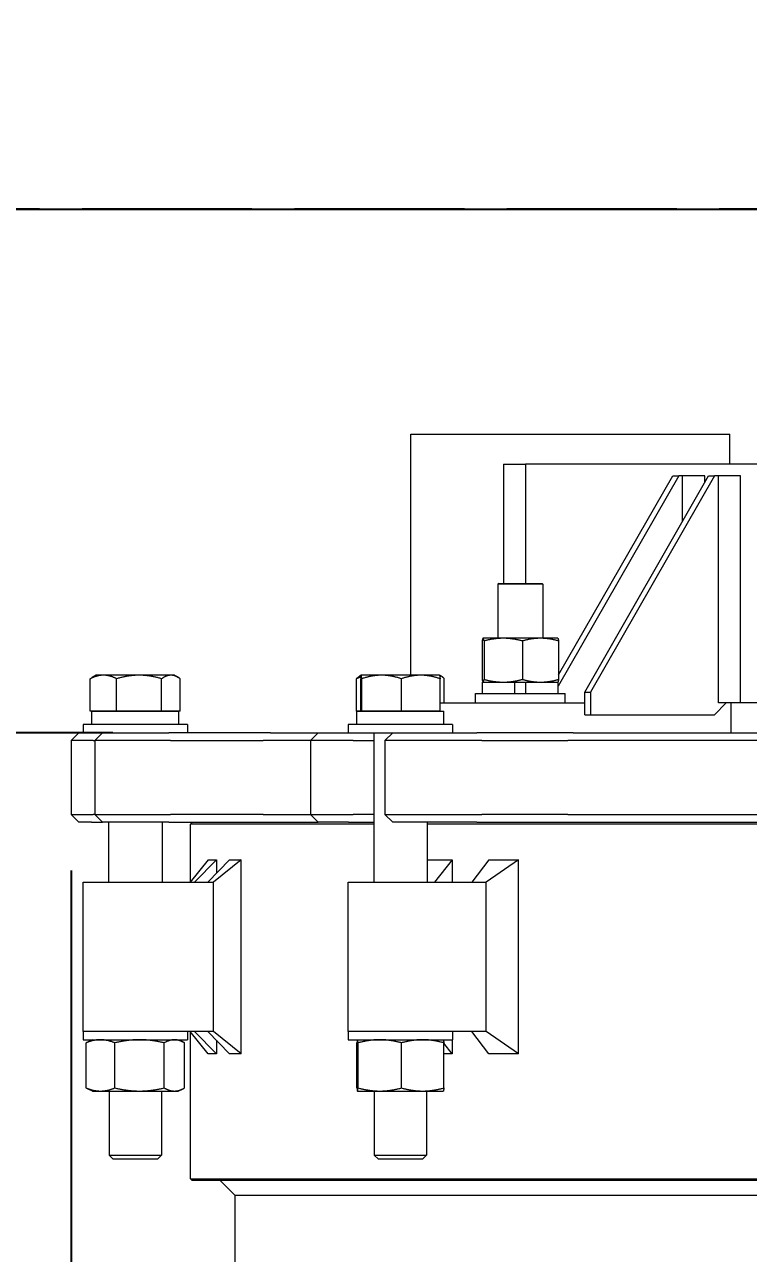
# Model space of a CAD drawing. Header units: inches. Extents: x 19 to 503, y 7 to 322.
# Drawn here: x 72.04 to 84.17, y 133.48 to 154.06 of the extents above; entities that cross this region are included whole.
import ezdxf

# ---------------------------------------------------------------- set-up
doc = ezdxf.new("R2010")
doc.units = ezdxf.units.IN
doc.header["$LTSCALE"] = 15
doc.header["$MEASUREMENT"] = 0
doc.linetypes.add('DASHED_SPACE', pattern=[0.2067, 0.1654, -0.0413])
for name, color, linetype, lineweight in [('Dimension (ANSI)', 7, 'Continuous', 25), ('Sketch Geometry (ANSI)', 7, 'Continuous', 25), ('Visible (ANSI)', 7, 'Continuous', 50)]:
    doc.layers.add(name, color=color, linetype=linetype, lineweight=lineweight)
doc.styles.add('MEMCOR Medium', font='arial.ttf')
doc.dimstyles.new('Default (ANSI)', dxfattribs={"dimscale": 15, "dimtxt": 0.15, "dimasz": 0.098425, "dimexe": 0.125, "dimexo": 0.0625, "dimgap": 0.031496, "dimtad": 0, "dimtih": 1, "dimtoh": 1, "dimdec": 4, "dimrnd": 1e-08, "dimzin": 3, "dimdsep": 46, "dimlunit": 5, "dimtxsty": 'MEMCOR Medium', "dimcen": 0.09, "dimdle": 0.393701, "dimclrd": 256, "dimclre": 256, "dimclrt": 256, "dimadec": 0, "dimazin": 1, "dimtfac": 0.8, "dimtofl": 0, "dimtmove": 0, "dimatfit": 3, "dimfxl": 1, "dimfrac": 1, "dimtolj": 1, "dimtzin": 4, "dimlwd": -1, "dimlwe": -1, "dimarcsym": 0})
doc.dimstyles.new('Default (ANSI)-01', dxfattribs={"dimscale": 15, "dimtxt": 0.15, "dimasz": 0.098425, "dimexe": 0.125, "dimexo": 0.0625, "dimgap": 0.031496, "dimtad": 0, "dimtih": 1, "dimtoh": 1, "dimdec": 4, "dimrnd": 1e-08, "dimzin": 3, "dimdsep": 46, "dimlunit": 5, "dimtxsty": 'MEMCOR Medium', "dimcen": 0.09, "dimdle": 0.393701, "dimclrd": 256, "dimclre": 256, "dimclrt": 256, "dimadec": 0, "dimazin": 1, "dimtfac": 0.8, "dimtofl": 0, "dimtmove": 0, "dimatfit": 3, "dimfxl": 1, "dimfrac": 1, "dimtolj": 1, "dimtzin": 4, "dimlwd": -1, "dimlwe": -1, "dimarcsym": 0})

# ---------------------------------------------------------------- blocks, each defined once
blk = doc.blocks.new('*D20')
at = {"layer": 'Defpoints', "color": 0, "transparency": 16777216}
for p in [(72.82, 140.83), (119.816, 140.83), (119.816, 130.437)]:
    blk.add_point(p, dxfattribs=at)
at = {"layer": 'Dimension (ANSI)', "transparency": 16777216}
for p, q in [((72.82, 139.893), (72.82, 128.562)), ((119.816, 139.893), (119.816, 128.562)), ((74.297, 130.437), (118.339, 130.437)), ((119.816, 130.437), (121.292, 130.437))]:
    blk.add_line(p, q, dxfattribs=at)
for points in [[(74.297, 130.683), (74.297, 130.191), (72.82, 130.437)], [(118.339, 130.683), (118.339, 130.191), (119.816, 130.437)]]:
    blk.add_solid(points, dxfattribs=at)
at = {"layer": 'Dimension (ANSI)', "transparency": 16777216, "char_height": 2.25, "attachment_point": 5, "style": 'MEMCOR Medium'}
for s, insert in [('\\A1; 47 in', (130.291, 132.035)), ('\\A1;[1193.7 mm]', (130.291, 128.522))]:
    blk.add_mtext(s, dxfattribs=dict(at, insert=insert))
blk = doc.blocks.new('*D21')
at = {"layer": 'Defpoints', "color": 0, "transparency": 16777216}
for p in [(31.906, 150.965), (95.743, 150.965), (76.012, 46.193)]:
    blk.add_point(p, dxfattribs=at)
at = {"layer": 'Dimension (ANSI)', "transparency": 16777216}
for p, q in [((94.806, 150.965), (30.031, 150.965)), ((31.906, 149.489), (31.906, 114.528)), ((31.906, 47.67), (31.906, 106.077)), ((75.074, 46.193), (30.031, 46.193))]:
    blk.add_line(p, q, dxfattribs=at)
for points in [[(31.66, 149.489), (32.152, 149.489), (31.906, 150.965)], [(31.66, 47.67), (32.152, 47.67), (31.906, 46.193)]]:
    blk.add_solid(points, dxfattribs=at)
at = {"layer": 'Dimension (ANSI)', "transparency": 16777216, "char_height": 2.25, "attachment_point": 5, "style": 'MEMCOR Medium'}
for s, insert in [('\\A1; 104{\\H0.8x;\\S3#4;} in', (31.906, 112.614)), ('\\A1;[2661.2 mm]', (31.906, 108.388))]:
    blk.add_mtext(s, dxfattribs=dict(at, insert=insert))
blk = doc.blocks.new('*D22')
at = {"layer": 'Defpoints', "color": 0, "transparency": 16777216}
for p in [(74.459, 142.2), (44.42, 46.193), (76.012, 46.193)]:
    blk.add_point(p, dxfattribs=at)
at = {"layer": 'Dimension (ANSI)', "transparency": 16777216}
for p, q in [((73.521, 142.2), (42.545, 142.2)), ((44.42, 140.724), (44.42, 91.008)), ((44.42, 47.67), (44.42, 83.936)), ((75.074, 46.193), (42.545, 46.193))]:
    blk.add_line(p, q, dxfattribs=at)
for points in [[(44.174, 140.724), (44.666, 140.724), (44.42, 142.2)], [(44.174, 47.67), (44.666, 47.67), (44.42, 46.193)]]:
    blk.add_solid(points, dxfattribs=at)
at = {"layer": 'Dimension (ANSI)', "transparency": 16777216, "char_height": 2.25, "attachment_point": 5, "style": 'MEMCOR Medium'}
for s, insert in [('\\A1; 96 in', (44.42, 89.093)), ('\\A1;[2438.6 mm]', (44.42, 85.558))]:
    blk.add_mtext(s, dxfattribs=dict(at, insert=insert))
blk = doc.blocks.new('*D24')
at = {"layer": 'Defpoints', "color": 0, "transparency": 16777216}
for p in [(47.838, 166.965), (47.838, 150.965), (55.933, 150.965)]:
    blk.add_point(p, dxfattribs=at)
at = {"layer": 'Dimension (ANSI)', "transparency": 16777216}
for p, q in [((55.933, 165.489), (55.933, 162.482)), ((55.933, 152.442), (55.933, 155.449))]:
    blk.add_line(p, q, dxfattribs=at)
for points in [[(55.687, 165.489), (56.179, 165.489), (55.933, 166.965)], [(55.687, 152.442), (56.179, 152.442), (55.933, 150.965)]]:
    blk.add_solid(points, dxfattribs=at)
at = {"layer": 'Dimension (ANSI)', "transparency": 16777216, "insert": (55.933, 158.965), "char_height": 2.25, "attachment_point": 5, "style": 'MEMCOR Medium'}
blk.add_mtext('\\A1;\\fArial|b0|i0;16 in [406.4 mm]\\P\\fArial|b0|i0; MIN. FOR TANK HEAD REMOVAL', dxfattribs=at)

msp = doc.modelspace()

# ---------------------------------------------------------------- linework, layer by layer
at = {"layer": 'Sketch Geometry (ANSI)', "linetype": 'DASHED_SPACE', "ltscale": 1.147418}
msp.add_line((129.214815, 150.965384), (33.160415, 150.965384), dxfattribs=at)
at = {"layer": 'Visible (ANSI)', "linetype": 'Continuous', "lineweight": 18}
for p, q in [((78.512075, 147.200384), (79.293524, 147.200384)), ((78.512075, 143.164013), (78.512075, 147.200384)), ((79.293524, 147.200384), (82.513143, 147.200384)), ((82.513143, 147.200384), (83.486157, 147.200384)), ((83.486157, 147.200384), (83.849003, 147.200384)), ((83.849003, 147.200384), (83.854538, 147.200384)), ((83.854538, 146.700384), (83.854538, 147.200384)), ((80.062693, 146.700384), (80.435903, 146.700384)), ((80.062693, 146.700384), (80.062693, 144.700384)), ((84.586078, 146.700384), (80.435903, 146.700384)), ((80.435903, 146.700384), (80.435903, 144.700384)), ((83.000382, 146.500384), (80.980148, 142.979191)), ((80.988713, 143.168907), (82.900099, 146.500384)), ((81.424872, 142.880384), (83.501794, 146.500384)), ((83.602077, 146.500384), (81.525154, 142.880384)), ((82.900099, 146.500384), (83.000382, 146.500384)), ((83.06651, 146.500384), (83.000382, 146.500384)), ((83.435337, 146.500384), (83.06651, 146.500384)), ((83.06651, 145.7417), (83.06651, 146.500384)), ((83.435337, 146.384551), (83.435337, 146.500384)), ((83.501794, 146.500384), (83.602077, 146.500384)), ((83.668205, 146.500384), (83.602077, 146.500384)), ((84.037032, 146.500384), (83.668205, 146.500384)), ((83.668205, 142.700384), (83.668205, 146.500384)), ((84.037032, 142.700384), (84.037032, 146.500384)), ((79.985148, 144.700384), (79.972648, 144.687884)), ((80.722648, 144.687884), (79.972648, 144.687884)), ((79.972648, 144.687884), (79.972648, 143.782384)), ((79.985148, 144.700384), (80.710148, 144.700384)), ((80.710148, 144.700384), (80.722648, 144.687884)), ((80.722648, 144.687884), (80.722648, 143.782384)), ((79.706584, 143.737298), (79.706584, 143.09347)), ((79.722648, 143.782384), (79.721975, 143.78207)), ((79.723321, 143.782384), (79.722648, 143.782384)), ((80.06059, 143.782384), (79.723321, 143.782384)), ((79.740058, 143.737298), (79.740058, 143.09347)), ((80.684917, 143.782384), (80.06059, 143.782384)), ((80.381122, 143.737298), (80.381122, 143.09347)), ((80.972648, 143.782384), (80.684917, 143.782384)), ((80.972648, 143.782384), (80.973322, 143.78207)), ((80.988713, 143.737298), (80.988713, 143.09347)), ((73.142725, 142.560013), (73.142725, 143.105422)), ((73.240632, 143.164013), (73.176123, 143.126769)), ((73.363038, 143.164013), (73.240632, 143.164013)), ((73.960304, 143.164013), (73.363038, 143.164013)), ((73.583351, 142.560013), (73.583351, 143.105422)), ((74.493898, 143.164013), (73.960304, 143.164013)), ((74.337258, 142.560013), (74.337258, 143.105422)), ((74.552632, 143.164013), (74.493898, 143.164013)), ((74.552632, 143.164013), (74.617141, 143.126769)), ((74.650539, 142.560013), (74.650539, 143.105422)), ((77.60294, 142.560013), (77.60294, 143.105422)), ((77.681304, 143.163918), (77.655513, 143.149028)), ((77.673144, 142.560013), (77.673144, 143.105422)), ((77.681468, 143.164013), (77.681304, 143.163918)), ((77.681633, 143.164013), (77.681468, 143.164013)), ((78.022284, 143.164013), (77.681633, 143.164013)), ((77.690122, 142.560013), (77.690122, 143.105422)), ((78.678119, 143.164013), (78.022284, 143.164013)), ((78.354446, 142.560013), (78.354446, 143.105422)), ((78.993468, 143.164013), (78.678119, 143.164013)), ((78.993468, 143.164013), (78.993633, 143.163918)), ((78.993633, 143.163918), (79.019424, 143.149028)), ((79.001792, 142.560013), (79.001792, 143.105422)), ((79.071997, 142.700384), (79.071997, 143.105422)), ((79.715148, 143.048384), (80.253648, 143.048384)), ((79.715148, 142.860384), (79.715148, 143.048384)), ((79.722648, 143.048384), (79.721975, 143.048698)), ((80.253648, 143.048384), (80.441648, 143.048384)), ((80.253648, 142.860384), (80.253648, 143.048384)), ((80.441648, 142.860384), (80.441648, 143.048384)), ((80.441648, 143.048384), (80.980148, 143.048384)), ((80.972648, 143.048384), (80.973322, 143.048698)), ((80.980148, 142.860384), (80.980148, 143.048384)), ((79.597648, 142.860384), (81.097648, 142.860384)), ((79.597648, 142.700384), (79.597648, 142.860384)), ((81.097648, 142.700384), (81.097648, 142.860384)), ((81.424872, 142.880384), (81.525154, 142.880384)), ((81.424872, 142.500384), (81.424872, 142.880384)), ((81.525154, 142.880384), (81.525154, 142.500384)), ((79.001792, 142.700384), (79.181538, 142.700384)), ((79.181538, 142.700384), (79.771661, 142.700384)), ((79.771661, 142.700384), (81.424872, 142.700384)), ((83.602077, 142.500384), (83.798013, 142.700384)), ((83.871375, 142.700384), (83.668205, 142.700384)), ((84.974482, 142.700384), (83.871375, 142.700384)), ((83.871375, 142.700384), (83.871375, 142.200384)), ((73.363038, 142.560013), (73.142725, 142.560013)), ((73.167132, 142.560009), (74.626132, 142.560009)), ((73.167132, 142.341009), (73.167132, 142.560009)), ((73.240632, 142.560013), (73.240632, 142.560009)), ((73.583351, 142.560013), (73.363038, 142.560013)), ((73.960304, 142.560013), (73.583351, 142.560013)), ((74.337258, 142.560013), (73.960304, 142.560013)), ((74.493898, 142.560013), (74.337258, 142.560013)), ((74.650539, 142.560013), (74.493898, 142.560013)), ((74.552632, 142.560013), (74.552632, 142.560009)), ((74.626132, 142.341009), (74.626132, 142.560009)), ((77.673144, 142.560013), (77.60294, 142.560013)), ((77.607968, 142.560009), (79.066968, 142.560009)), ((77.607968, 142.341009), (77.607968, 142.560009)), ((77.681633, 142.560013), (77.673144, 142.560013)), ((77.681468, 142.560013), (77.681468, 142.560009)), ((77.690122, 142.560013), (77.681633, 142.560013)), ((78.022284, 142.560013), (77.690122, 142.560013)), ((78.354446, 142.560013), (78.022284, 142.560013)), ((78.678119, 142.560013), (78.354446, 142.560013)), ((79.001792, 142.560013), (78.678119, 142.560013)), ((78.993468, 142.560013), (78.993468, 142.560009)), ((79.066968, 142.341009), (79.066968, 142.560009)), ((81.424872, 142.500384), (81.525154, 142.500384)), ((81.525154, 142.500384), (83.602077, 142.500384)), ((72.950251, 142.200384), (72.820251, 142.070384)), ((72.950251, 142.200384), (72.96441, 142.200384)), ((72.96441, 142.200384), (73.017192, 142.200384)), ((73.017192, 142.200384), (73.021632, 142.200384)), ((74.771632, 142.341009), (73.021632, 142.341009)), ((73.021632, 142.341009), (73.021632, 142.200384)), ((73.021632, 142.200384), (73.348753, 142.200384)), ((73.348753, 142.200384), (73.218753, 142.070384)), ((73.348753, 142.200384), (73.352669, 142.200384)), ((73.352669, 142.200384), (73.426381, 142.200384)), ((73.426381, 142.200384), (74.458886, 142.200384)), ((75.424682, 142.200384), (74.458886, 142.200384)), ((74.771632, 142.341009), (74.771632, 142.200384)), ((76.159166, 142.200384), (75.424682, 142.200384)), ((76.159166, 142.200384), (76.961174, 142.200384)), ((76.961174, 142.200384), (76.831174, 142.070384)), ((76.961174, 142.200384), (77.127912, 142.200384)), ((77.127912, 142.200384), (77.296735, 142.200384)), ((77.296735, 142.200384), (77.462468, 142.200384)), ((79.212468, 142.341009), (77.462468, 142.341009)), ((77.462468, 142.341009), (77.462468, 142.200384)), ((77.462468, 142.200384), (78.208118, 142.200384)), ((77.889968, 142.200384), (77.889968, 139.700384)), ((78.208118, 142.200384), (78.078118, 142.070384)), ((78.208118, 142.200384), (78.236721, 142.200384)), ((78.236721, 142.200384), (78.422329, 142.200384)), ((78.422329, 142.200384), (79.620589, 142.200384)), ((79.212468, 142.341009), (79.212468, 142.200384)), ((80.395098, 142.200384), (79.620589, 142.200384)), ((81.232624, 142.200384), (80.395098, 142.200384)), ((81.232624, 142.200384), (84.633649, 142.200384)), ((72.836525, 142.070384), (72.820251, 142.070384)), ((72.820251, 142.070384), (72.820251, 140.830384)), ((72.889596, 142.070384), (72.836525, 142.070384)), ((73.190602, 142.070384), (72.889596, 142.070384)), ((73.190602, 142.070384), (73.218753, 142.070384)), ((73.226911, 142.070384), (73.218753, 142.070384)), ((73.218753, 142.070384), (73.218753, 140.830384)), ((73.301027, 142.070384), (73.226911, 142.070384)), ((74.487813, 142.070384), (73.301027, 142.070384)), ((74.487813, 142.070384), (75.45361, 142.070384)), ((75.45361, 142.070384), (76.036534, 142.070384)), ((76.831174, 142.070384), (76.036534, 142.070384)), ((77.022827, 142.070384), (76.831174, 142.070384)), ((76.831174, 142.070384), (76.831174, 140.830384)), ((77.192574, 142.070384), (77.022827, 142.070384)), ((77.548756, 142.070384), (77.192574, 142.070384)), ((77.548756, 142.070384), (77.889968, 142.070384)), ((78.137708, 142.070384), (78.078118, 142.070384)), ((78.078118, 142.070384), (78.078118, 140.830384)), ((78.324332, 142.070384), (78.137708, 142.070384)), ((79.701643, 142.070384), (78.324332, 142.070384)), ((79.701643, 142.070384), (80.476152, 142.070384)), ((80.476152, 142.070384), (81.140855, 142.070384)), ((84.503649, 142.070384), (81.140855, 142.070384)), ((72.820251, 140.830384), (72.836525, 140.830384)), ((72.950251, 140.700384), (72.820251, 140.830384)), ((72.836525, 140.830384), (72.889596, 140.830384)), ((72.889596, 140.830384), (73.190602, 140.830384)), ((73.218753, 140.830384), (73.190602, 140.830384)), ((73.218753, 140.830384), (73.226911, 140.830384)), ((73.348753, 140.700384), (73.218753, 140.830384)), ((73.226911, 140.830384), (73.301027, 140.830384)), ((73.301027, 140.830384), (74.487813, 140.830384)), ((75.45361, 140.830384), (74.487813, 140.830384)), ((76.036534, 140.830384), (75.45361, 140.830384)), ((76.036534, 140.830384), (76.831174, 140.830384)), ((76.831174, 140.830384), (77.022827, 140.830384)), ((76.961174, 140.700384), (76.831174, 140.830384)), ((77.022827, 140.830384), (77.192574, 140.830384)), ((77.192574, 140.830384), (77.548756, 140.830384)), ((77.889968, 140.830384), (77.548756, 140.830384)), ((78.078118, 140.830384), (78.137708, 140.830384)), ((78.208118, 140.700384), (78.078118, 140.830384)), ((78.137708, 140.830384), (78.324332, 140.830384)), ((78.324332, 140.830384), (79.701643, 140.830384)), ((80.476152, 140.830384), (79.701643, 140.830384)), ((81.140855, 140.830384), (80.476152, 140.830384)), ((81.140855, 140.830384), (84.503649, 140.830384)), ((72.96441, 140.700384), (72.950251, 140.700384)), ((73.017192, 140.700384), (72.96441, 140.700384)), ((73.161674, 140.700384), (73.017192, 140.700384)), ((73.161674, 140.700384), (73.348753, 140.700384)), ((73.352669, 140.700384), (73.348753, 140.700384)), ((73.426381, 140.700384), (73.352669, 140.700384)), ((74.458886, 140.700384), (73.426381, 140.700384)), ((73.449132, 140.700384), (73.449132, 139.700384)), ((74.344132, 140.700384), (74.344132, 139.700384)), ((74.458886, 140.700384), (75.424682, 140.700384)), ((74.850458, 140.700384), (74.819208, 140.669134)), ((77.889968, 140.669134), (74.819208, 140.669134)), ((74.819208, 139.705435), (74.819208, 140.669134)), ((75.424682, 140.700384), (75.959128, 140.700384)), ((75.959128, 140.700384), (76.961174, 140.700384)), ((77.127912, 140.700384), (76.961174, 140.700384)), ((77.296735, 140.700384), (77.127912, 140.700384)), ((77.467702, 140.700384), (77.296735, 140.700384)), ((77.467702, 140.700384), (77.889968, 140.700384)), ((78.236721, 140.700384), (78.208118, 140.700384)), ((78.422329, 140.700384), (78.236721, 140.700384)), ((79.620589, 140.700384), (78.422329, 140.700384)), ((78.784968, 140.700384), (78.784968, 139.700384)), ((85.892079, 140.669134), (78.784968, 140.669134)), ((79.620589, 140.700384), (80.395098, 140.700384)), ((80.395098, 140.700384), (80.929905, 140.700384)), ((80.929905, 140.700384), (84.633649, 140.700384)), ((75.115571, 140.075176), (74.81516, 139.700384)), ((75.254352, 140.075176), (74.887108, 139.700384)), ((75.47306, 140.075176), (75.109629, 139.700384)), ((75.115571, 140.075176), (75.254352, 140.075176)), ((75.67178, 140.075176), (75.204572, 139.700384)), ((75.254352, 140.075176), (75.254352, 139.849631)), ((75.47306, 140.075176), (75.67178, 140.075176)), ((75.67178, 136.825592), (75.67178, 140.075176)), ((78.784968, 140.075176), (79.207567, 140.075176)), ((79.207567, 140.075176), (78.909248, 139.700384)), ((79.207567, 140.075176), (79.207567, 139.700384)), ((79.820373, 140.075176), (79.532738, 139.700384)), ((80.317236, 140.075176), (79.775766, 139.700384)), ((79.820373, 140.075176), (80.317236, 140.075176)), ((80.317236, 136.825592), (80.317236, 140.075176)), ((73.021632, 139.700384), (74.091338, 139.700384)), ((73.021632, 137.200384), (73.021632, 139.700384)), ((74.091338, 139.700384), (75.204572, 139.700384)), ((75.204572, 137.200384), (75.204572, 139.700384)), ((77.462468, 139.700384), (78.883022, 139.700384)), ((77.462468, 137.200384), (77.462468, 139.700384)), ((78.883022, 139.700384), (79.775766, 139.700384)), ((79.775766, 137.200384), (79.775766, 139.700384)), ((74.091338, 137.200384), (73.021632, 137.200384)), ((74.091338, 137.200384), (73.021632, 137.200384)), ((73.021632, 137.200384), (73.021632, 137.059759)), ((73.021632, 137.059759), (74.771632, 137.059759)), ((73.177632, 137.059759), (73.106927, 137.026789)), ((75.204572, 137.200384), (74.091338, 137.200384)), ((74.615632, 137.059759), (74.686336, 137.026789)), ((74.771632, 137.200384), (74.771632, 137.059759)), ((75.115571, 136.825592), (74.81516, 137.200384)), ((74.819208, 134.731634), (74.819208, 137.195333)), ((75.254352, 136.825592), (74.887108, 137.200384)), ((75.47306, 136.825592), (75.109629, 137.200384)), ((75.67178, 136.825592), (75.204572, 137.200384)), ((75.254352, 137.051137), (75.254352, 136.825592)), ((78.883022, 137.200384), (77.462468, 137.200384)), ((78.883022, 137.200384), (77.462468, 137.200384)), ((77.462468, 137.200384), (77.462468, 137.059759)), ((77.462468, 137.059759), (79.212468, 137.059759)), ((77.618468, 137.059759), (77.618288, 137.059675)), ((79.775766, 137.200384), (78.883022, 137.200384)), ((79.056468, 137.059759), (79.056649, 137.059675)), ((79.207567, 137.059759), (79.207567, 136.825592)), ((79.212468, 137.200384), (79.212468, 137.059759)), ((79.820373, 136.825592), (79.532738, 137.200384)), ((80.317236, 136.825592), (79.775766, 137.200384)), ((73.070322, 136.252626), (73.070322, 137.007892)), ((73.553265, 136.252626), (73.553265, 137.007892)), ((74.379574, 136.252626), (74.379574, 137.007892)), ((74.722942, 136.252626), (74.722942, 137.007892)), ((77.609345, 136.252626), (77.609345, 137.007892)), ((77.627953, 136.252626), (77.627953, 137.007892)), ((78.356076, 136.252626), (78.356076, 137.007892)), ((79.065592, 136.252626), (79.065592, 137.007892)), ((79.207567, 136.825592), (79.065592, 137.003963)), ((75.254352, 136.825592), (75.115571, 136.825592)), ((75.67178, 136.825592), (75.47306, 136.825592)), ((79.207567, 136.825592), (79.065592, 136.825592)), ((80.317236, 136.825592), (79.820373, 136.825592)), ((73.177632, 136.200759), (73.106927, 136.233729)), ((74.615632, 136.200759), (74.686336, 136.233729)), ((73.177632, 136.200759), (73.311793, 136.200759)), ((73.311793, 136.200759), (73.966419, 136.200759)), ((73.459132, 136.200759), (73.459132, 135.126124)), ((73.966419, 136.200759), (74.551258, 136.200759)), ((74.334132, 136.200759), (74.334132, 135.126124)), ((74.551258, 136.200759), (74.615632, 136.200759)), ((77.618468, 136.200759), (77.618288, 136.200843)), ((77.618468, 136.200759), (77.618649, 136.200759)), ((77.618649, 136.200759), (77.992015, 136.200759)), ((77.899968, 136.200759), (77.899968, 135.126124)), ((77.992015, 136.200759), (78.710834, 136.200759)), ((78.710834, 136.200759), (79.056468, 136.200759)), ((78.774968, 136.200759), (78.774968, 135.126124)), ((79.056468, 136.200759), (79.056649, 136.200843)), ((73.459132, 135.126124), (74.334132, 135.126124)), ((73.527293, 135.060009), (73.459132, 135.126124)), ((74.265971, 135.060009), (73.527293, 135.060009)), ((74.265971, 135.060009), (74.334132, 135.126124)), ((77.899968, 135.126124), (78.774968, 135.126124)), ((77.968129, 135.060009), (77.899968, 135.126124)), ((78.706807, 135.060009), (77.968129, 135.060009)), ((78.706807, 135.060009), (78.774968, 135.126124)), ((74.819208, 134.731634), (117.81688, 134.731634)), ((74.850458, 134.700384), (74.819208, 134.731634)), ((117.785594, 134.700384), (74.850458, 134.700384)), ((75.567586, 134.450384), (75.317586, 134.700384)), ((75.567586, 126.950384), (75.567586, 134.450384)), ((117.064734, 134.450384), (75.567586, 134.450384))]:
    msp.add_line(p, q, dxfattribs=at)
for points, weights in [([(79.723321, 143.782384), (79.715553, 143.782384), (79.706584, 143.737298)], [1, 1.0379548493, 1]), ([(79.740058, 143.737298), (79.731089, 143.782384), (79.723321, 143.782384)], [1, 1.0379548493, 1]), ([(80.06059, 143.782384), (79.911831, 143.782384), (79.740058, 143.737298)], [1, 1.0379548493, 1]), ([(80.381122, 143.737298), (80.20935, 143.782384), (80.06059, 143.782384)], [1, 1.0379548493, 1]), ([(80.684917, 143.782384), (80.543926, 143.782384), (80.381122, 143.737298)], [1, 1.0379548493, 1]), ([(80.988713, 143.737298), (80.825909, 143.782384), (80.684917, 143.782384)], [1, 1.0379548493, 1]), ([(80.973322, 143.78207), (80.980469, 143.778737), (80.988713, 143.737298)], [1.00582165818, 1.03477813878, 1]), ([(73.363038, 143.164013), (73.26079, 143.164013), (73.142725, 143.105422)], [1, 1.0379548493, 1]), ([(73.142725, 143.105422), (73.159842, 143.117369), (73.176123, 143.126769)], [1, 1.00751227663, 1.01205079359]), ([(73.583351, 143.105422), (73.465286, 143.164013), (73.363038, 143.164013)], [1, 1.0379548493, 1]), ([(73.960304, 143.164013), (73.78536, 143.164013), (73.583351, 143.105422)], [1, 1.0379548493, 1]), ([(74.337258, 143.105422), (74.135249, 143.164013), (73.960304, 143.164013)], [1, 1.0379548493, 1]), ([(74.493898, 143.164013), (74.421201, 143.164013), (74.337258, 143.105422)], [1, 1.0379548493, 1]), ([(74.650539, 143.105422), (74.566596, 143.164013), (74.493898, 143.164013)], [1, 1.0379548493, 1]), ([(77.60294, 143.105422), (77.630605, 143.134647), (77.655513, 143.149028)], [1, 1.01857870744, 1.01896904757]), ([(77.675479, 143.132173), (77.640354, 143.12093), (77.60294, 143.105422)], [1.01451336305, 1.00977327381, 1]), ([(77.681633, 143.164013), (77.677694, 143.164013), (77.673144, 143.105422)], [1, 1.0379548493, 1]), ([(77.690122, 143.105422), (77.685573, 143.164013), (77.681633, 143.164013)], [1, 1.0379548493, 1]), ([(78.022284, 143.164013), (77.868127, 143.164013), (77.690122, 143.105422)], [1, 1.0379548493, 1]), ([(78.354446, 143.105422), (78.176441, 143.164013), (78.022284, 143.164013)], [1, 1.0379548493, 1]), ([(78.678119, 143.164013), (78.527902, 143.164013), (78.354446, 143.105422)], [1, 1.0379548493, 1]), ([(79.001792, 143.105422), (78.828336, 143.164013), (78.678119, 143.164013)], [1, 1.0379548493, 1]), ([(78.993633, 143.163918), (78.99742, 143.161731), (79.001792, 143.105422)], [1.00294012821, 1.0364229566, 1]), ([(79.071997, 143.105422), (79.031227, 143.148491), (78.99552, 143.159735)], [1, 1.02762218419, 1.0150394895]), ([(79.706584, 143.09347), (79.715553, 143.048384), (79.723321, 143.048384)], [1, 1.0379548493, 1]), ([(79.723321, 143.048384), (79.731089, 143.048384), (79.740058, 143.09347)], [1, 1.0379548493, 1]), ([(79.740058, 143.09347), (79.911831, 143.048384), (80.06059, 143.048384)], [1, 1.0379548493, 1]), ([(80.06059, 143.048384), (80.20935, 143.048384), (80.381122, 143.09347)], [1, 1.0379548493, 1]), ([(80.381122, 143.09347), (80.543926, 143.048384), (80.684917, 143.048384)], [1, 1.0379548493, 1]), ([(80.684917, 143.048384), (80.825909, 143.048384), (80.988713, 143.09347)], [1, 1.0379548493, 1]), ([(80.988713, 143.09347), (80.980469, 143.052031), (80.973322, 143.048698)], [1, 1.03477813878, 1.00582165818]), ([(73.311793, 137.059759), (73.199726, 137.059759), (73.070322, 137.007892)], [1, 1.0379548493, 1]), ([(73.553265, 137.007892), (73.423861, 137.059759), (73.311793, 137.059759)], [1, 1.0379548493, 1]), ([(73.966419, 137.059759), (73.774674, 137.059759), (73.553265, 137.007892)], [1, 1.0379548493, 1]), ([(74.379574, 137.007892), (74.158165, 137.059759), (73.966419, 137.059759)], [1, 1.0379548493, 1]), ([(74.551258, 137.059759), (74.471579, 137.059759), (74.379574, 137.007892)], [1, 1.0379548493, 1]), ([(74.722942, 137.007892), (74.630937, 137.059759), (74.551258, 137.059759)], [1, 1.0379548493, 1]), ([(77.618649, 137.059759), (77.614331, 137.059759), (77.609345, 137.007892)], [1, 1.0379548493, 1]), ([(77.627953, 137.007892), (77.622967, 137.059759), (77.618649, 137.059759)], [1, 1.0379548493, 1]), ([(77.992015, 137.059759), (77.823053, 137.059759), (77.627953, 137.007892)], [1, 1.0379548493, 1]), ([(78.356076, 137.007892), (78.160976, 137.059759), (77.992015, 137.059759)], [1, 1.0379548493, 1]), ([(78.710834, 137.059759), (78.54619, 137.059759), (78.356076, 137.007892)], [1, 1.0379548493, 1]), ([(79.065592, 137.007892), (78.875478, 137.059759), (78.710834, 137.059759)], [1, 1.0379548493, 1]), ([(79.056649, 137.059675), (79.0608, 137.057739), (79.065592, 137.007892)], [1.00294012821, 1.0364229566, 1]), ([(73.070322, 137.007892), (73.089083, 137.018468), (73.106927, 137.026789)], [1, 1.00751227663, 1.01205079359]), ([(73.106927, 136.233729), (73.089083, 136.24205), (73.070322, 136.252626)], [1.01205079359, 1.00751227663, 1]), ([(73.070322, 136.252626), (73.199726, 136.200759), (73.311793, 136.200759)], [1, 1.0379548493, 1]), ([(73.311793, 136.200759), (73.423861, 136.200759), (73.553265, 136.252626)], [1, 1.0379548493, 1]), ([(73.553265, 136.252626), (73.774674, 136.200759), (73.966419, 136.200759)], [1, 1.0379548493, 1]), ([(73.966419, 136.200759), (74.158165, 136.200759), (74.379574, 136.252626)], [1, 1.0379548493, 1]), ([(74.379574, 136.252626), (74.471579, 136.200759), (74.551258, 136.200759)], [1, 1.0379548493, 1]), ([(74.551258, 136.200759), (74.630937, 136.200759), (74.722942, 136.252626)], [1, 1.0379548493, 1]), ([(77.609345, 136.252626), (77.614331, 136.200759), (77.618649, 136.200759)], [1, 1.0379548493, 1]), ([(77.618649, 136.200759), (77.622967, 136.200759), (77.627953, 136.252626)], [1, 1.0379548493, 1]), ([(77.627953, 136.252626), (77.823053, 136.200759), (77.992015, 136.200759)], [1, 1.0379548493, 1]), ([(77.992015, 136.200759), (78.160976, 136.200759), (78.356076, 136.252626)], [1, 1.0379548493, 1]), ([(78.356076, 136.252626), (78.54619, 136.200759), (78.710834, 136.200759)], [1, 1.0379548493, 1]), ([(78.710834, 136.200759), (78.875478, 136.200759), (79.065592, 136.252626)], [1, 1.0379548493, 1]), ([(79.065592, 136.252626), (79.0608, 136.202779), (79.056649, 136.200843)], [1, 1.0364229566, 1.00294012821])]:
    msp.add_rational_spline(points, weights, degree=2, dxfattribs=at)

# ---------------------------------------------------------------- dimensions: what is measured, and where the dimension line sits
at = {"layer": 'Dimension (ANSI)'}
for base, p1, p2, angle, text, dimstyle, override, picture, middle in [((55.93277, 150.965384), (47.837992, 166.965384), (47.837992, 150.965384), 270, '\\fArial|b0|i0;<> in [406.4 mm]\\P\\fArial|b0|i0; MIN. FOR TANK HEAD REMOVAL', 'Default (ANSI)-01', {"dimgap": 0.031496, "dimdec": 4, "dimpost": '', "dimse1": 1, "dimse2": 1, "dimtol": 0, "dimlim": 0, "dimtp": 0, "dimtm": 0, "dimtdec": 2, "dimatfit": 1}, '*D24', (55.93277, 158.965384)), ((31.905767, 150.965384), (76.011563, 46.193384), (95.743048, 150.965384), 90, ' <> in\\X[2661.2 mm]', 'Default (ANSI)', {"dimgap": 0.031496, "dimdec": 4, "dimpost": '', "dimtol": 0, "dimlim": 0, "dimtp": 0, "dimtm": 0, "dimtdec": 2, "dimatfit": 1}, '*D21', (31.905767, 110.302821)), ((44.420026, 46.193384), (74.458886, 142.200384), (76.011563, 46.193384), 90, ' <> in\\X[2438.6 mm]', 'Default (ANSI)', {"dimgap": 0.031496, "dimdec": 4, "dimpost": '', "dimtol": 0, "dimlim": 0, "dimtp": 0, "dimtm": 0, "dimtdec": 2, "dimatfit": 1}, '*D22', (44.420026, 87.472085)), ((119.815846, 130.436683), (72.820251, 140.830384), (119.815846, 140.830384), 180, ' <> in\\X[1193.7 mm]', 'Default (ANSI)', {"dimgap": 0.031496, "dimtih": 0, "dimtoh": 0, "dimdec": 4, "dimpost": '', "dimtol": 0, "dimlim": 0, "dimtp": 0, "dimtm": 0, "dimtdec": 2, "dimatfit": 2}, '*D20', (130.291183, 130.436683))]:
    dim = msp.add_linear_dim(base=base, p1=p1, p2=p2, angle=angle, text=text, dimstyle=dimstyle, override=override, dxfattribs=at)
    dim.commit()
    dim.dimension.update_dxf_attribs({"geometry": picture, "text_midpoint": middle, "dimtype": 160})

doc.saveas('drawing.dxf')
